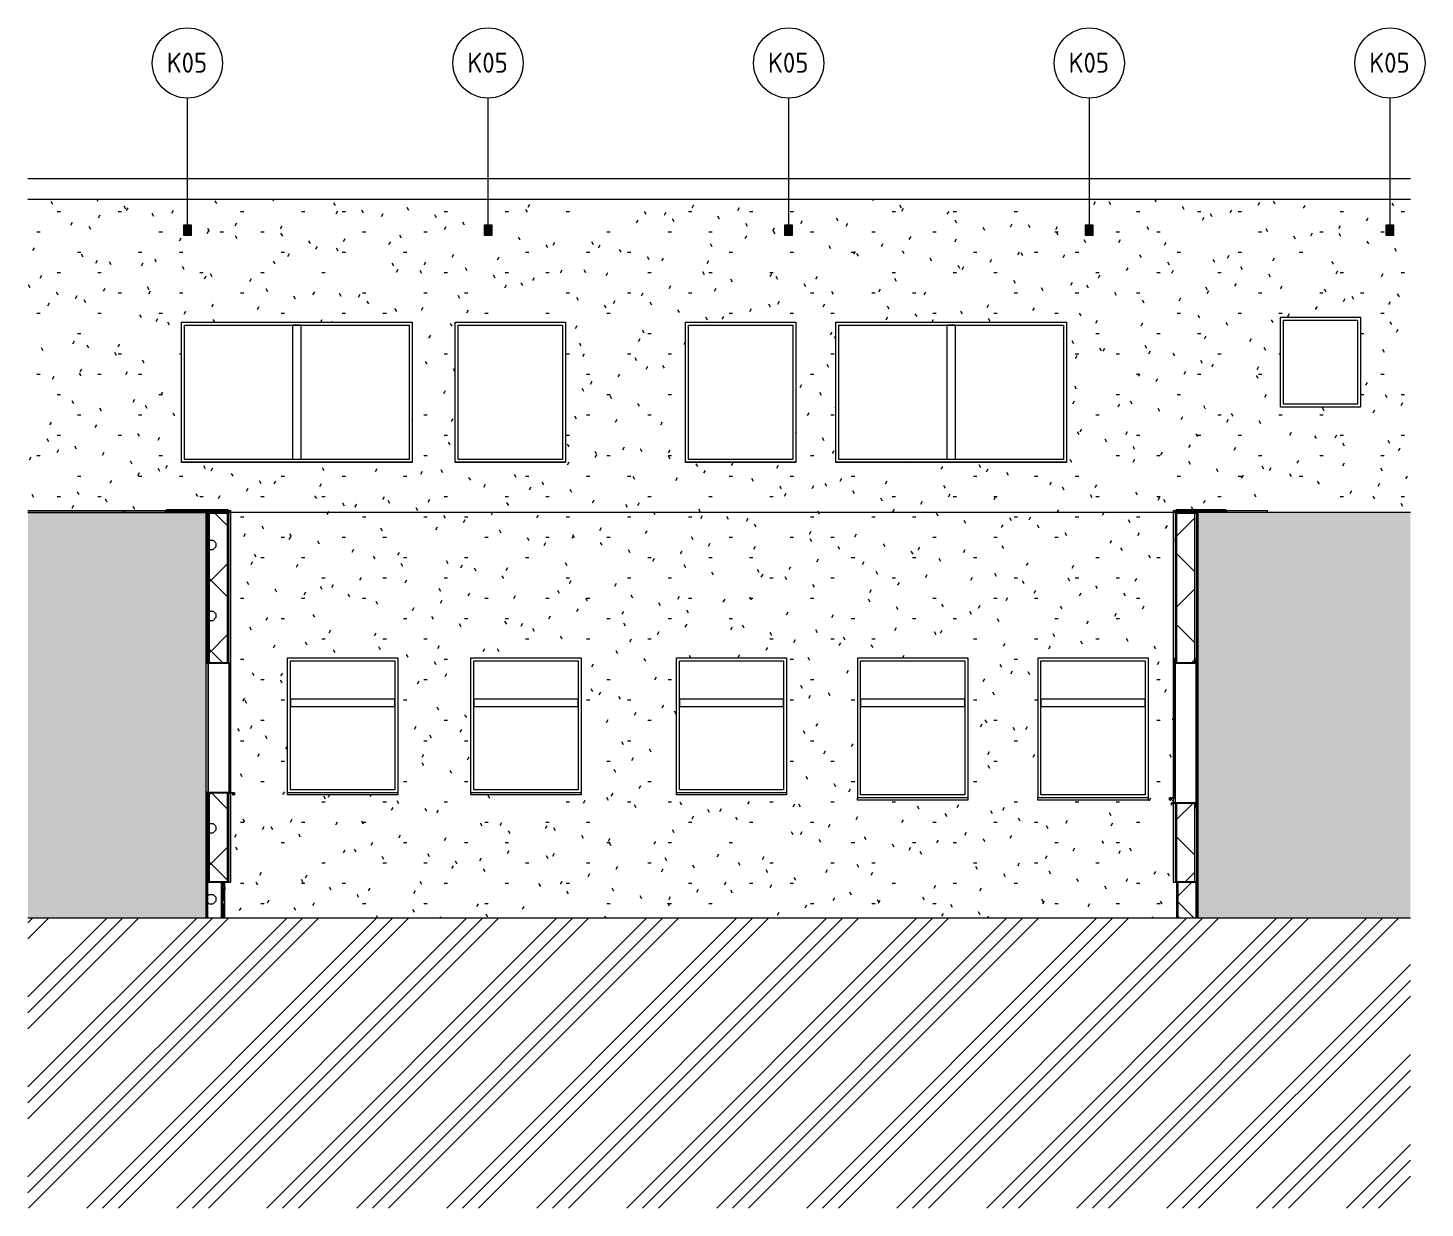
# Model space of a CAD drawing. Header units: millimetres. Extents: x -19993 to 479964, y -45352 to 20466.
# Drawn here: x 57343 to 71285, y -2023 to 9756 of the extents above; entities that cross this region are included whole.
import ezdxf

# ---------------------------------------------------------------- set-up
doc = ezdxf.new("R2010")
doc.units = ezdxf.units.MM
for name, color, linetype, lineweight in [('A-DETL', 90, 'Continuous', 9), ('A-DETL-GENF', 92, 'Continuous', 9), ('A-DETL-THIN', 151, 'Continuous', 9), ('A-GLAZ', 151, 'Continuous', 9), ('A-ROOF', 132, 'Continuous', 9), ('A-ROOF-OTLN', 132, 'Continuous', 9), ('A-ROOF-PATT', 132, 'Continuous', 35), ('A-WALL', 113, 'Continuous', 9), ('A-WALL-PATT', 111, 'Continuous', 25), ('M-EQPM', 50, 'Continuous', 9), ('M-EQPM-IDEN', 50, 'Continuous', 9), ('Q-SPCQ', 91, 'Continuous', 9)]:
    doc.layers.add(name, color=color, linetype=linetype, lineweight=lineweight)
doc.styles.add('ISOCPEUR', font='isocpeur.ttf', dxfattribs={"width": 0.9, "height": 200})
pattern_1 = [(0, (78970.1, 0), (812.8, 203.2), [33.528, -576.072, 33.528, -576.072, -3251.2]), (0, (78970.1, 0), (812.8, 203.2), [-1219.2, 33.528, -1185.672, 33.528, -576.072, -1422.4]), (0, (78970.1, 0), (812.8, 203.2), [-3048, 33.528, -372.872, 33.528, -982.472]), (120, (79274.9, 101.6), (-582.3764, 602.3054), [33.528, -576.072, 33.528, -3827.272]), (120, (79274.9, 101.6), (-582.3764, 602.3054), [-643.128, -576.072, 33.528, -1185.672, -2032]), (120, (79274.9, 101.6), (-582.3764, 602.3054), [-2438.4, 33.528, -576.072, 33.528, -1388.872]), (120, (79274.9, 101.6), (-582.3764, 602.3054), [-3081.528, -372.872, 33.528, -982.472]), (240, (79376.5, 508), (-230.4236, -805.5054), [33.528, -576.072, 33.528, -576.072, -3251.2]), (240, (79376.5, 508), (-230.4236, -805.5054), [-1219.2, 33.528, -1185.672, 33.528, -576.072, -1422.4]), (240, (79376.5, 508), (-230.4236, -805.5054), [-3048, 33.528, -372.872, 33.528, -982.472])]
pattern_2 = [(45, (78970.1, 0), (0, 707.105), []), (315, (78970.1, 0), (707.105, 0), []), (270, (79277.47, 19.13), (353.543, -353.543), [38.278, -668.833]), (270, (79369.85, 19.13), (353.543, -353.543), [38.278, -668.833]), (0, (79303.25, 46.2), (353.543, 353.543), [38.278, -668.833]), (0, (79303.25, -46.2), (353.543, 353.543), [38.278, -668.833]), (45, (79277.47, 19.13), (0, 707.105), [38.278, -461.721]), (45, (79342.8, -46.2), (0, 707.105), [38.278, -461.721]), (315, (79342.8, 46.2), (707.105, 0), [38.278, -461.721]), (315, (79277.47, -19.13), (707.105, 0), [38.278, -461.721])]
pattern_3 = [(45, (79005.46, -35.36), (0, 707.105), []), (45, (79288.3, -318.2), (0, 707.105), []), (315, (79005.46, 35.36), (707.105, 0), []), (315, (79288.3, 318.2), (707.105, 0), []), (270, (79277.47, 19.13), (353.543, -353.543), [38.278, -668.833]), (270, (79369.85, 19.13), (353.543, -353.543), [38.278, -668.833]), (0, (79303.25, 46.2), (353.543, 353.543), [38.278, -668.833]), (0, (79303.25, -46.2), (353.543, 353.543), [38.278, -668.833]), (45, (79277.47, 19.13), (0, 707.105), [38.278, -461.721]), (45, (79342.8, -46.2), (0, 707.105), [38.278, -461.721]), (315, (79342.8, 46.2), (707.105, 0), [38.278, -461.721]), (315, (79277.47, -19.13), (707.105, 0), [38.278, -461.721])]

# ---------------------------------------------------------------- blocks, each defined once
blk = doc.blocks.new('parapet_ext - parapet_ext-1802110-VB4-J-Nový')
at = {"layer": 'Q-SPCQ'}
for p, q in [((-78584, 2050), (-78584, 2072)), ((-78581, 2072), (-78584, 2072)), ((-78581, 2050), (-78584, 2050)), ((-78577, 2072), (-78581, 2072)), ((-78581, 2072), (-78581, 2050)), ((-78581, 2050), (-78579, 2050)), ((-78579, 2070), (-78577, 2070)), ((-78579, 2050), (-78579, 2070))]:
    blk.add_line(p, q, dxfattribs=at)
blk = doc.blocks.new('parapet_ext - parapet_ext-V7-VB4-J-Nový')
at = {"layer": 'Q-SPCQ'}
for p, q in [((-78590, 2050), (-78590, 2072)), ((-78587, 2072), (-78590, 2072)), ((-78587, 2050), (-78590, 2050)), ((-78584, 2072), (-78587, 2072)), ((-78587, 2072), (-78587, 2050)), ((-78587, 2050), (-78585, 2050)), ((-78585, 2070), (-78584, 2070)), ((-78585, 2050), (-78585, 2070))]:
    blk.add_line(p, q, dxfattribs=at)
blk = doc.blocks.new('parapet_ext - parapet_ext-V8-VB4-J-Nový')
at = {"layer": 'Q-SPCQ'}
for p, q in [((-78577, 2050), (-78577, 2072)), ((-78574, 2072), (-78577, 2072)), ((-78574, 2050), (-78577, 2050)), ((-78532, 2072), (-78574, 2072)), ((-78574, 2072), (-78574, 2050)), ((-78574, 2050), (-78572, 2050)), ((-78572, 2070), (-78532, 2070)), ((-78572, 2050), (-78572, 2070))]:
    blk.add_line(p, q, dxfattribs=at)
blk = doc.blocks.new('OKNO_1k_nadsvetlik - OKNO_1k_nadsvetlik_1000 x 1500-1969491-VB4-J-Nový')
at = {"layer": 'A-GLAZ'}
h = blk.add_hatch(dxfattribs=at)
h.set_pattern_fill('FP_31', color=256, style=0, pattern_type=2)
h.set_pattern_definition([(0, (-68354.05, 0), (150, 86.6), [100, -200]), (60, (-68254.05, 0), (0.0022, 173.2038), [100, -200]), (300, (-68254.05, 0), (149.9978, -86.6038), [100, -200])])
h.paths.add_polyline_path([(-78321, 1970), (-78308, 1970), (-78308, 2020), (-78321, 2020), (-78321, 2016)])
h.paths.add_polyline_path([(-78321, 3420), (-78308, 3420), (-78308, 3470), (-78321, 3470)])
blk.add_line((-78322, 2022), (-78322, 3420), dxfattribs=at)
at = {"layer": 'A-GLAZ', "lineweight": 25}
for p, q in [((-78321, 3470), (-78321, 3420)), ((-78321, 3420), (-78308, 3420)), ((-78308, 3470), (-78320, 3470)), ((-78308, 2020), (-78321, 2020)), ((-78321, 2020), (-78321, 1970)), ((-78320, 1970), (-78308, 1970))]:
    blk.add_line(p, q, dxfattribs=at)
blk = doc.blocks.new('parapet_ext - parapet_ext-V9-VB4-J-Nový')
at = {"layer": 'Q-SPCQ'}
for p, q in [((-78571, 2000), (-78571, 2022)), ((-78570, 2022), (-78571, 2022)), ((-78570, 2000), (-78571, 2000)), ((-78308, 2022), (-78570, 2022)), ((-78570, 2022), (-78570, 2000)), ((-78570, 2000), (-78568, 2000)), ((-78568, 2000), (-78568, 2020)), ((-78568, 2020), (-78308, 2020))]:
    blk.add_line(p, q, dxfattribs=at)
blk = doc.blocks.new('DPS_vetrání_nová - Typ 1-1348275-VB4-J-Nový')
at = {"layer": 'M-EQPM', "color": 11}
for p, q in [((-88430, 7786), (-88430, 7686)), ((-88350, 7786), (-88430, 7786)), ((-88430, 7686), (-88350, 7686)), ((-88425, 7691), (-88425, 7781)), ((-88425, 7781), (-88355, 7781)), ((-88425, 7776), (-88355, 7776)), ((-88425, 7767), (-88355, 7767)), ((-88425, 7758), (-88355, 7758)), ((-88425, 7749), (-88355, 7749)), ((-88425, 7740), (-88355, 7740)), ((-88425, 7732), (-88355, 7732)), ((-88425, 7723), (-88355, 7723)), ((-88425, 7714), (-88355, 7714)), ((-88425, 7705), (-88355, 7705)), ((-88425, 7696), (-88355, 7696)), ((-88355, 7691), (-88425, 7691)), ((-88355, 7781), (-88355, 7691)), ((-88350, 7686), (-88350, 7786))]:
    blk.add_line(p, q, dxfattribs=at)
blk = doc.blocks.new('OKNO_1k_nadsvetlik - OKNO_1k_nadsvetlik_1200 x 1450-1969503-VB4-J-Nový')
at = {"layer": 'A-GLAZ'}
for p, q in [((-87360, 2150), (-87360, 3440)), ((-87360, 3440), (-86320, 3440)), ((-86320, 3440), (-86320, 2150)), ((-87360, 3060), (-86320, 3060)), ((-87360, 3060), (-87360, 2980)), ((-86320, 2980), (-87360, 2980)), ((-86320, 2980), (-86320, 3060)), ((-86320, 2150), (-87360, 2150))]:
    blk.add_line(p, q, dxfattribs=at)
blk = doc.blocks.new('parapet_ext - parapet_ext-1802071-VB4-J-Nový')
at = {"layer": 'Q-SPCQ'}
for p, q in [((-87390, 2100), (-87390, 2122)), ((-86290, 2122), (-87390, 2122)), ((-86290, 2100), (-87390, 2100)), ((-86290, 2122), (-86290, 2100))]:
    blk.add_line(p, q, dxfattribs=at)
blk = doc.blocks.new('OKNO_1k_nadsvetlik - OKNO_1k_nadsvetlik_1200 x 1500-1969485-VB4-J-Nový')
at = {"layer": 'A-GLAZ'}
for p, q in [((-81672, 2100), (-81672, 3440)), ((-81672, 3440), (-80632, 3440)), ((-80632, 3440), (-80632, 2100)), ((-81672, 3060), (-80632, 3060)), ((-81672, 3060), (-81672, 2980)), ((-80632, 2980), (-81672, 2980)), ((-80632, 2980), (-80632, 3060)), ((-80632, 2100), (-81672, 2100))]:
    blk.add_line(p, q, dxfattribs=at)
blk = doc.blocks.new('OKNO_1k - OKNO_1k_1200x1500-2034293-VB4-J-Nový')
at = {"layer": 'A-GLAZ'}
for p, q in [((-83388, 5450), (-83388, 6790)), ((-83388, 6790), (-82348, 6790)), ((-82348, 6790), (-82348, 5450)), ((-82348, 5450), (-83388, 5450))]:
    blk.add_line(p, q, dxfattribs=at)
blk = doc.blocks.new('parapet_ext - parapet_ext-V10-VB4-J-Nový')
at = {"layer": 'Q-SPCQ'}
blk.add_line((-82318, 5422), (-83418, 5422), dxfattribs=at)
blk = doc.blocks.new('OKNO_2k_ - OKNO_2k_2400 x 1500-1963719-VB4-J-Nový')
at = {"layer": 'A-GLAZ'}
for p, q in [((-88418, 5450), (-88418, 6790)), ((-88418, 6790), (-86178, 6790)), ((-87338, 5450), (-87338, 6790)), ((-87258, 6790), (-87338, 6790)), ((-87258, 6790), (-87258, 5450)), ((-86178, 6790), (-86178, 5450)), ((-86178, 5450), (-88418, 5450)), ((-87258, 5450), (-87338, 5450))]:
    blk.add_line(p, q, dxfattribs=at)
blk = doc.blocks.new('parapet_ext - parapet_ext-1801991-VB4-J-Nový')
at = {"layer": 'Q-SPCQ'}
blk.add_line((-86148, 5422), (-88448, 5422), dxfattribs=at)
blk = doc.blocks.new('OKNO_1k - OKNO_1k_900x1000-2034294-VB4-J-Nový')
at = {"layer": 'A-GLAZ'}
for p, q in [((-77453, 6000), (-77453, 6840)), ((-77453, 6840), (-76713, 6840)), ((-76713, 6840), (-76713, 6000)), ((-76713, 6000), (-77453, 6000))]:
    blk.add_line(p, q, dxfattribs=at)
blk = doc.blocks.new('parapet_ext - parapet_ext-1802001-VB4-J-Nový')
at = {"layer": 'Q-SPCQ'}
blk.add_line((-76683, 5972), (-77483, 5972), dxfattribs=at)
blk = doc.blocks.new('parapet_ext - parapet_ext-1802098-VB4-J-Nový')
at = {"layer": 'Q-SPCQ'}
for p, q in [((-87924, 2122), (-87927, 2122)), ((-87926, 2120), (-87926, 2100)), ((-87926, 2100), (-87924, 2100)), ((-87924, 2100), (-87924, 2122)), ((-87919, 2122), (-87924, 2122)), ((-87919, 2100), (-87924, 2100)), ((-87919, 2122), (-87919, 2100))]:
    blk.add_line(p, q, dxfattribs=at)
blk = doc.blocks.new('parapet_ext - parapet_ext-V11-VB4-J-Nový')
at = {"layer": 'Q-SPCQ'}
for p, q in [((-87932, 2122), (-87935, 2122)), ((-87934, 2120), (-87934, 2100)), ((-87934, 2100), (-87932, 2100)), ((-87932, 2100), (-87932, 2122)), ((-87927, 2122), (-87932, 2122)), ((-87927, 2100), (-87932, 2100)), ((-87927, 2122), (-87927, 2100))]:
    blk.add_line(p, q, dxfattribs=at)
blk = doc.blocks.new('OKNO_2k_ - OKNO_2k_2000x1400-1963760-VB4-J-Nový')
at = {"layer": 'A-GLAZ', "lineweight": 25}
for p, q in [((-88188, 3470), (-88202, 3470)), ((-88202, 3420), (-88188, 3420)), ((-88187, 3420), (-88187, 3470)), ((-88188, 2120), (-88202, 2120)), ((-88187, 2070), (-88187, 2120)), ((-88202, 2070), (-88188, 2070))]:
    blk.add_line(p, q, dxfattribs=at)
at = {"layer": 'A-GLAZ'}
blk.add_line((-88184, 2122), (-88184, 3420), dxfattribs=at)
blk = doc.blocks.new('parapet_ext - parapet_ext-V12-VB4-J-Nový')
at = {"layer": 'Q-SPCQ'}
for p, q in [((-87938, 2122), (-88202, 2122)), ((-88202, 2120), (-87940, 2120)), ((-87940, 2120), (-87940, 2100)), ((-87940, 2100), (-87938, 2100)), ((-87938, 2100), (-87938, 2122)), ((-87935, 2122), (-87938, 2122)), ((-87935, 2100), (-87938, 2100)), ((-87935, 2122), (-87935, 2100))]:
    blk.add_line(p, q, dxfattribs=at)
blk = doc.blocks.new('Popiska mechanické zařízení - Popiska okna_Bublina-1428144-VB4-J-Nový')
at = {"layer": 'M-EQPM-IDEN'}
blk.add_circle((-88390, 9406), 350, dxfattribs=at)

msp = doc.modelspace()

# ---------------------------------------------------------------- hatches: boundary and pattern name
at = {"layer": 'A-DETL-GENF'}
for points in [[(58205, 870), (59123, 870), (59123, 4920), (57343, 4920), (57343, 870)], [(69016, 870), (71138, 870), (71138, 4920), (69016, 4920), (69016, 1414)]]:
    msp.add_hatch(color=9, dxfattribs=at).paths.add_polyline_path(points)
h = msp.add_hatch(dxfattribs=at)
h.set_pattern_fill('FP_40', style=0, pattern_type=2)
h.set_pattern_definition([(45, (78970.1, 0), (-449.013, 449.013), []), (45, (79128.86, 0), (0, 898.026), []), (45, (78811.36, 0), (0, 898.026), [])])
h.paths.add_polyline_path([(57343, -2023), (71138, -2023), (71138, 870), (57343, 870), (57343, 727)])
at = {"layer": 'A-ROOF-PATT', "lineweight": 9}
h = msp.add_hatch(dxfattribs=at)
h.set_pattern_fill('FP_38', color=11, style=0, pattern_type=2)
h.set_pattern_definition([(270, (54724.3, 4940), (1270, 8e-14), []), (270, (54734.5, 4940), (1270, 8e-14), []), (270, (54744.7, 4940), (1270, 8e-14), []), (270, (54754.8, 4940), (1270, 8e-14), []), (270, (54765, 4940), (1270, 8e-14), []), (270, (54775.1, 4940), (1270, 8e-14), []), (270, (54785.3, 4940), (1270, 8e-14), []), (270, (54795.5, 4940), (1270, 8e-14), []), (270, (54805.6, 4940), (1270, 8e-14), []), (270, (54815.8, 4940), (1270, 8e-14), []), (270, (54826, 4940), (1270, 8e-14), []), (270, (54836.1, 4940), (1270, 8e-14), []), (270, (54846.3, 4940), (1270, 8e-14), []), (270, (54856.4, 4940), (1270, 8e-14), []), (270, (54866.6, 4940), (1270, 8e-14), []), (270, (54876.7, 4940), (1270, 8e-14), []), (270, (54886.9, 4940), (1270, 8e-14), []), (270, (54897.1, 4940), (1270, 8e-14), []), (270, (54907.2, 4940), (1270, 8e-14), []), (270, (54917.4, 4940), (1270, 8e-14), []), (270, (54927.5, 4940), (1270, 8e-14), []), (270, (54937.7, 4940), (1270, 8e-14), []), (270, (54947.9, 4940), (1270, 8e-14), []), (270, (54958, 4940), (1270, 8e-14), []), (270, (54968.2, 4940), (1270, 8e-14), []), (270, (54978.3, 4940), (1270, 8e-14), []), (270, (54988.5, 4940), (1270, 8e-14), []), (270, (54998.7, 4940), (1270, 8e-14), []), (270, (55008.8, 4940), (1270, 8e-14), []), (270, (55019, 4940), (1270, 8e-14), []), (270, (55359.3, 4940), (1270, 8e-14), []), (270, (55369.5, 4940), (1270, 8e-14), []), (270, (55379.7, 4940), (1270, 8e-14), []), (270, (55389.8, 4940), (1270, 8e-14), []), (270, (55400, 4940), (1270, 8e-14), []), (270, (55410.1, 4940), (1270, 8e-14), []), (270, (55420.3, 4940), (1270, 8e-14), []), (270, (55430.5, 4940), (1270, 8e-14), []), (270, (55440.6, 4940), (1270, 8e-14), []), (270, (55450.8, 4940), (1270, 8e-14), []), (270, (55461, 4940), (1270, 8e-14), []), (270, (55471.1, 4940), (1270, 8e-14), []), (270, (55481.3, 4940), (1270, 8e-14), []), (270, (55491.4, 4940), (1270, 8e-14), []), (270, (55501.6, 4940), (1270, 8e-14), []), (270, (55511.7, 4940), (1270, 8e-14), []), (270, (55521.9, 4940), (1270, 8e-14), []), (270, (55532.1, 4940), (1270, 8e-14), []), (270, (55542.2, 4940), (1270, 8e-14), []), (270, (55552.4, 4940), (1270, 8e-14), []), (270, (55562.5, 4940), (1270, 8e-14), []), (270, (55572.7, 4940), (1270, 8e-14), []), (270, (55582.9, 4940), (1270, 8e-14), []), (270, (55593, 4940), (1270, 8e-14), []), (270, (55603.2, 4940), (1270, 8e-14), []), (270, (55613.3, 4940), (1270, 8e-14), []), (270, (55623.5, 4940), (1270, 8e-14), []), (270, (55633.7, 4940), (1270, 8e-14), []), (270, (55643.8, 4940), (1270, 8e-14), []), (270, (55654, 4940), (1270, 8e-14), [])])
h.paths.add_polyline_path([(59123, 4920), (59344, 4920), (59344, 4940), (58721, 4940), (58721, 4920), (59067, 4920)])
h = msp.add_hatch(dxfattribs=at)
h.set_pattern_fill('FP_32', color=11, style=0, pattern_type=2)
h.set_pattern_definition([(270, (71517.9, 4940), (1270, 8e-14), []), (270, (71528, 4940), (1270, 8e-14), []), (270, (71538.2, 4940), (1270, 8e-14), []), (270, (71548.4, 4940), (1270, 8e-14), []), (270, (71558.5, 4940), (1270, 8e-14), []), (270, (71568.7, 4940), (1270, 8e-14), []), (270, (71578.8, 4940), (1270, 8e-14), []), (270, (71589, 4940), (1270, 8e-14), []), (270, (71599.2, 4940), (1270, 8e-14), []), (270, (71609.3, 4940), (1270, 8e-14), []), (270, (71619.5, 4940), (1270, 8e-14), []), (270, (71629.6, 4940), (1270, 8e-14), []), (270, (71639.8, 4940), (1270, 8e-14), []), (270, (71650, 4940), (1270, 8e-14), []), (270, (71660.1, 4940), (1270, 8e-14), []), (270, (71670.3, 4940), (1270, 8e-14), []), (270, (71680.4, 4940), (1270, 8e-14), []), (270, (71690.6, 4940), (1270, 8e-14), []), (270, (71700.8, 4940), (1270, 8e-14), []), (270, (71710.9, 4940), (1270, 8e-14), []), (270, (71721.1, 4940), (1270, 8e-14), []), (270, (71731.2, 4940), (1270, 8e-14), []), (270, (71741.4, 4940), (1270, 8e-14), []), (270, (71751.6, 4940), (1270, 8e-14), []), (270, (71761.7, 4940), (1270, 8e-14), []), (270, (71771.9, 4940), (1270, 8e-14), []), (270, (71782, 4940), (1270, 8e-14), []), (270, (71792.2, 4940), (1270, 8e-14), []), (270, (71802.4, 4940), (1270, 8e-14), []), (270, (71812.5, 4940), (1270, 8e-14), []), (270, (72152.9, 4940), (1270, 8e-14), []), (270, (72163, 4940), (1270, 8e-14), []), (270, (72173.2, 4940), (1270, 8e-14), []), (270, (72183.4, 4940), (1270, 8e-14), []), (270, (72193.5, 4940), (1270, 8e-14), []), (270, (72203.7, 4940), (1270, 8e-14), []), (270, (72213.8, 4940), (1270, 8e-14), []), (270, (72224, 4940), (1270, 8e-14), []), (270, (72234.2, 4940), (1270, 8e-14), []), (270, (72244.3, 4940), (1270, 8e-14), []), (270, (72254.5, 4940), (1270, 8e-14), []), (270, (72264.6, 4940), (1270, 8e-14), []), (270, (72274.8, 4940), (1270, 8e-14), []), (270, (72285, 4940), (1270, 8e-14), []), (270, (72295.1, 4940), (1270, 8e-14), []), (270, (72305.3, 4940), (1270, 8e-14), []), (270, (72315.4, 4940), (1270, 8e-14), []), (270, (72325.6, 4940), (1270, 8e-14), []), (270, (72335.8, 4940), (1270, 8e-14), []), (270, (72345.9, 4940), (1270, 8e-14), []), (270, (72356.1, 4940), (1270, 8e-14), []), (270, (72366.2, 4940), (1270, 8e-14), []), (270, (72376.4, 4940), (1270, 8e-14), []), (270, (72386.6, 4940), (1270, 8e-14), []), (270, (72396.7, 4940), (1270, 8e-14), []), (270, (72406.9, 4940), (1270, 8e-14), []), (270, (72417, 4940), (1270, 8e-14), []), (270, (72427.2, 4940), (1270, 8e-14), []), (270, (72437.4, 4940), (1270, 8e-14), []), (270, (72447.5, 4940), (1270, 8e-14), [])])
h.paths.add_polyline_path([(69198, 4920), (69299, 4920), (69299, 4940), (68796, 4940), (68796, 4920), (69016, 4920)])
at = {"layer": 'A-WALL-PATT', "lineweight": 9}
h = msp.add_hatch(dxfattribs=at)
h.set_pattern_fill('FP_33', color=11, style=0, pattern_type=2)
h.set_pattern_definition(pattern_1)
h.paths.add_polyline_path([(67690, 4920), (68770, 4920), (68770, 4940), (69090, 4940), (69090, 8046), (57343, 8046), (57343, 4940), (59366, 4940), (59366, 4920), (65965, 4920)])
h.paths.add_polyline_path([(65406, 5420), (65406, 6820), (67706, 6820), (67706, 5420), (65965, 5420)])
h.paths.add_polyline_path([(61606, 5420), (61606, 6820), (62706, 6820), (62706, 5420), (62516, 5420)])
h.paths.add_polyline_path([(64241, 5420), (63906, 5420), (63906, 6820), (65006, 6820), (65006, 5420)])
h.paths.add_polyline_path([(59499, 5420), (58876, 5420), (58876, 6820), (61176, 6820), (61176, 5420), (59930, 5420)])
h.paths.add_polyline_path([(67937, 7686), (67895, 7686), (67895, 7786), (67975, 7786), (67975, 7686), (67943, 7686)])
h.paths.add_polyline_path([(58924, 7686), (58895, 7686), (58895, 7786), (58975, 7786), (58975, 7686), (58933, 7686)])
h.paths.add_polyline_path([(61895, 7686), (61895, 7786), (61975, 7786), (61975, 7686), (61902, 7686)])
h.paths.add_polyline_path([(64941, 7686), (64895, 7686), (64895, 7786), (64975, 7786), (64975, 7686), (64946, 7686)])
h = msp.add_hatch(dxfattribs=at)
h.set_pattern_fill('FP_33', color=11, style=0, pattern_type=2)
h.set_pattern_definition(pattern_1)
h.paths.add_polyline_path([(69713, 4920), (71138, 4920), (71138, 8046), (69090, 8046), (69090, 4940), (69713, 4940)])
h.paths.add_polyline_path([(69841, 5970), (69841, 6870), (70641, 6870), (70641, 5970)])
h.paths.add_polyline_path([(70934, 7686), (70895, 7686), (70895, 7786), (70975, 7786), (70975, 7686), (70935, 7686)])
at = {"layer": 'A-WALL-PATT'}
h = msp.add_hatch(color=11, dxfattribs=at)
h.paths.add_polyline_path([(59156, 1230), (59156, 2120), (59136, 2120), (59136, 1230)])
h.paths.add_polyline_path([(59156, 3420), (59156, 4920), (59136, 4920), (59136, 3420)])
at = {"layer": 'A-WALL-PATT', "lineweight": 9}
h = msp.add_hatch(dxfattribs=at)
h.set_pattern_fill('FP_34', color=11, style=0, pattern_type=2)
h.set_pattern_definition(pattern_2)
h.paths.add_polyline_path([(59156, 1230), (59336, 1230), (59336, 2120), (59156, 2120), (59156, 1414)])
h.paths.add_polyline_path([(59175, 3420), (59336, 3420), (59336, 4920), (59156, 4920), (59156, 3420)])
h = msp.add_hatch(dxfattribs=at)
h.set_pattern_fill('FP_33', color=11, style=0, pattern_type=2)
h.set_pattern_definition(pattern_1)
h.paths.add_polyline_path([(59308, 870), (68806, 870), (68806, 1230), (68770, 1230), (68770, 2020), (68756, 2020), (68756, 2000), (68753, 2000), (68754, 2022), (68770, 2022), (68770, 2070), (68752, 2070), (68752, 2050), (68747, 2050), (68747, 2070), (68745, 2070), (68745, 2050), (68741, 2050), (68741, 2070), (68739, 2070), (68739, 2050), (68734, 2050), (68734, 2072), (68770, 2072), (68770, 4920), (59366, 4920), (59366, 2122), (59405, 2122), (59405, 2100), (59398, 2100), (59398, 2100), (59390, 2100), (59390, 2100), (59384, 2100), (59384, 2120), (59366, 2120), (59366, 1230), (59308, 1230), (59308, 872)])
h.paths.add_polyline_path([(67445, 2050), (67423, 2050), (67423, 3470), (68523, 3470), (68523, 2050), (67690, 2050)])
h.paths.add_polyline_path([(65623, 2050), (65623, 3470), (66723, 3470), (66723, 2050), (65674, 2050)])
h.paths.add_polyline_path([(62864, 2100), (61764, 2100), (61764, 3470), (62864, 3470), (62864, 2102)])
h.paths.add_polyline_path([(64241, 2100), (63814, 2100), (63814, 3470), (64914, 3470), (64914, 2100)])
h.paths.add_polyline_path([(61034, 2100), (59934, 2100), (59934, 3470), (61034, 3470), (61034, 2102)])
h = msp.add_hatch(dxfattribs=at)
h.set_pattern_fill('FP_37', color=11, style=0, pattern_type=2)
h.set_pattern_definition([(0, (59344.37, 0), (2.158, 203.2), [0.08903, -1.53, 0.08903, -1.53, -8.633]), (0, (59344.37, 0), (2.158, 203.2), [-3.237, 0.08903, -3.148, 0.08903, -1.53, -3.777]), (0, (59344.37, 0), (2.158, 203.2), [-8.093, 0.08903, -0.99007, 0.08903, -2.609]), (90.088, (59345.17505, 101.6), (-1.548096044, 602.3053327), [29.036, -498.894, -3343.555]), (90.088, (59345.17505, 101.6), (-1.548096044, 602.3053327), [-527.93, 29.036, -498.894, -2815.625]), (90.088, (59345.17505, 101.6), (-1.548096044, 602.3053327), [-1055.859, 29.036, -1026.823, -1759.766]), (90.088, (59345.17505, 101.6), (-1.548096044, 602.3053327), [-2111.719, 29.036, -498.894, -1231.836]), (90.088, (59345.17505, 101.6), (-1.548096044, 602.3053327), [-2639.649, 29.036, -322.917, -879.883]), (90.088, (59345.17505, 101.6), (-1.548096044, 602.3053327), [-2991.602, 29.036, -850.847]), (269.912, (59345.44405, 508), (-0.614147115, -805.50500681), [29.036, -498.894, -3343.555]), (269.912, (59345.44405, 508), (-0.614147115, -805.50500681), [-527.93, 29.036, -498.894, -2815.625]), (269.912, (59345.44405, 508), (-0.614147115, -805.50500681), [-1055.859, 29.036, -1026.823, -1759.766]), (269.912, (59345.44405, 508), (-0.614147115, -805.50500681), [-2111.719, 29.036, -498.894, -1231.836]), (269.912, (59345.44405, 508), (-0.614147115, -805.50500681), [-2639.649, 29.036, -322.917, -879.883]), (269.912, (59345.44405, 508), (-0.614147115, -805.50500681), [-2991.602, 29.036, -850.847])])
h.paths.add_polyline_path([(59366, 1230), (59365, 2120), (59344, 2120), (59344, 1230)])
h.paths.add_polyline_path([(59350, 2122), (59350, 2122), (59350, 3420), (59356, 3420), (59356, 2122), (59358, 2122), (59358, 3420), (59363, 3420), (59363, 2122), (59366, 2122), (59366, 4920), (59344, 4920), (59344, 3420), (59348, 3420), (59348, 2122)])
h = msp.add_hatch(dxfattribs=at)
h.set_pattern_fill('FP_35', color=11, style=0, pattern_type=2)
h.set_pattern_definition([(0, (68796.14, 0), (2.585, 203.2), [0.10664, -1.832, 0.10664, -1.832, -10.341]), (0, (68796.14, 0), (2.585, 203.2), [-3.878, 0.10664, -3.771, 0.10664, -1.832, -4.524]), (0, (68796.14, 0), (2.585, 203.2), [-9.695, 0.10664, -1.186, 0.10664, -3.125]), (90.105, (68797.11405, 101.6), (-1.85008519, 602.30562094), [29.036, -498.894, -3343.557]), (90.105, (68797.11405, 101.6), (-1.85008519, 602.30562094), [-527.93, 29.036, -498.894, -2815.627]), (90.105, (68797.11405, 101.6), (-1.85008519, 602.30562094), [-1055.86, 29.036, -1026.824, -1759.767]), (90.105, (68797.11405, 101.6), (-1.85008519, 602.30562094), [-2111.72, 29.036, -498.894, -1231.837]), (90.105, (68797.11405, 101.6), (-1.85008519, 602.30562094), [-2639.65, 29.036, -322.917, -879.883]), (90.105, (68797.11405, 101.6), (-1.85008519, 602.30562094), [-2991.603, 29.036, -850.847]), (269.895, (68797.43705, 508), (-0.72986544, -805.50501506), [29.036, -498.894, -3343.557]), (269.895, (68797.43705, 508), (-0.72986544, -805.50501506), [-527.93, 29.036, -498.894, -2815.627]), (269.895, (68797.43705, 508), (-0.72986544, -805.50501506), [-1055.86, 29.036, -1026.824, -1759.767]), (269.895, (68797.43705, 508), (-0.72986544, -805.50501506), [-2111.72, 29.036, -498.894, -1231.837]), (269.895, (68797.43705, 508), (-0.72986544, -805.50501506), [-2639.65, 29.036, -322.917, -879.883]), (269.895, (68797.43705, 508), (-0.72986544, -805.50501506), [-2991.603, 29.036, -850.847])])
h.paths.add_polyline_path([(68770, 1230), (68796, 1230), (68795, 2020), (68770, 2020), (68770, 1414)])
h.paths.add_polyline_path([(68782, 2022), (68795, 2022), (68796, 4920), (68770, 4920), (68770, 2072), (68776, 2072), (68776, 3470), (68779, 3470), (68779, 2072), (68783, 2072), (68783, 3470), (68785, 3470), (68785, 2072), (68789, 2072), (68789, 3470), (68792, 3470), (68792, 2070), (68770, 2070), (68770, 2022), (68779, 2022)])
h.paths.add_polyline_path([(68795, 4624), (68795, 4665), (68795, 4625)])
h = msp.add_hatch(dxfattribs=at)
h.set_pattern_fill('FP_34', color=11, style=0, pattern_type=2)
h.set_pattern_definition(pattern_2)
h.paths.add_polyline_path([(68983, 1230), (68984, 1230), (68983, 2020), (68804, 2020), (68804, 1230)])
h.paths.add_polyline_path([(68983, 3420), (68984, 3420), (68983, 4920), (68804, 4920), (68804, 3420)])
at = {"layer": 'A-WALL-PATT'}
h = msp.add_hatch(color=11, dxfattribs=at)
h.paths.add_polyline_path([(69004, 1230), (69004, 2020), (68984, 2020), (68984, 1230)])
h.paths.add_polyline_path([(69004, 3420), (69004, 4920), (68984, 4920), (68984, 3420)])
at = {"layer": 'A-WALL-PATT', "lineweight": 9}
h = msp.add_hatch(dxfattribs=at)
h.set_pattern_fill('FP_30', color=256, angle=-45, style=0, pattern_type=2)
h.set_pattern_definition([(45, (78970.1, 5e-10), (-359.21, 359.21), []), (45, (79113.8, 5e-10), (-359.21, 359.21), []), (45, (79401.16, 5e-10), (-215.526, 502.894), [203.2, -101.6, 3.353, -98.247])])
h.paths.add_polyline_path([(69004, 870), (69016, 870), (69016, 1970), (69004, 1970), (69004, 1230)])
h.paths.add_polyline_path([(69016, 3470), (69016, 4920), (69004, 4920), (69004, 3470)])
h = msp.add_hatch(dxfattribs=at)
h.set_pattern_fill('FP_30', color=256, angle=-45, style=0, pattern_type=2)
h.set_pattern_definition([(45, (78970.1, 4e-10), (-359.21, 359.21), []), (45, (79113.8, 4e-10), (-359.21, 359.21), []), (45, (79401.16, 4e-10), (-215.526, 502.894), [203.2, -101.6, 3.353, -98.247])])
h.paths.add_polyline_path([(59136, 870), (59136, 2120), (59123, 2120), (59123, 870), (59125, 870)])
h.paths.add_polyline_path([(59136, 3420), (59136, 4870), (59123, 4870), (59123, 3420)])
h = msp.add_hatch(dxfattribs=at)
h.set_pattern_fill('FP_36', color=11, style=0, pattern_type=2)
h.set_pattern_definition(pattern_3)
h.paths.add_polyline_path([(59276, 870), (59276, 1230), (59123, 1230), (59123, 870)])
h = msp.add_hatch(dxfattribs=at)
h.set_pattern_fill('FP_39', color=11, style=0, pattern_type=2)
h.set_pattern_definition([(0, (59286.37, 0), (2.158, 203.2), [0.089, -1.53, 0.089, -1.53, -8.633]), (0, (59286.37, 0), (2.158, 203.2), [-3.237, 0.089, -3.148, 0.089, -1.53, -3.777]), (0, (59286.37, 0), (2.158, 203.2), [-8.093, 0.089, -0.9901, 0.089, -2.609]), (90.088, (59287.17505, 101.6), (-1.54809604, 602.3053327), [29.036, -498.894, -3343.555]), (90.088, (59287.17505, 101.6), (-1.54809604, 602.3053327), [-527.93, 29.036, -498.894, -2815.625]), (90.088, (59287.17505, 101.6), (-1.54809604, 602.3053327), [-1055.859, 29.036, -1026.823, -1759.766]), (90.088, (59287.17505, 101.6), (-1.54809604, 602.3053327), [-2111.719, 29.036, -498.894, -1231.836]), (90.088, (59287.17505, 101.6), (-1.54809604, 602.3053327), [-2639.649, 29.036, -322.917, -879.883]), (90.088, (59287.17505, 101.6), (-1.54809604, 602.3053327), [-2991.602, 29.036, -850.847]), (269.912, (59287.44505, 508), (-0.6141471, -805.5050068), [29.036, -498.894, -3343.555]), (269.912, (59287.44505, 508), (-0.6141471, -805.5050068), [-527.93, 29.036, -498.894, -2815.625]), (269.912, (59287.44505, 508), (-0.6141471, -805.5050068), [-1055.859, 29.036, -1026.823, -1759.766]), (269.912, (59287.44505, 508), (-0.6141471, -805.5050068), [-2111.719, 29.036, -498.894, -1231.836]), (269.912, (59287.44505, 508), (-0.6141471, -805.5050068), [-2639.649, 29.036, -322.917, -879.883]), (269.912, (59287.44505, 508), (-0.6141471, -805.5050068), [-2991.602, 29.036, -850.847])])
h.paths.add_polyline_path([(59308, 870), (59308, 1230), (59286, 1230), (59286, 870)])
h = msp.add_hatch(dxfattribs=at)
h.set_pattern_fill('FP_36', color=11, style=0, pattern_type=2)
h.set_pattern_definition(pattern_3)
h.paths.add_polyline_path([(68983, 870), (68996, 870), (68996, 1230), (68816, 1230), (68816, 870)])
at = {"layer": 'A-WALL-PATT'}
msp.add_hatch(color=11, dxfattribs=at).paths.add_polyline_path([(69016, 1230), (68996, 1230), (68996, 870), (69016, 870)])

# ---------------------------------------------------------------- linework, layer by layer
at = {"layer": 'A-DETL'}
for p, q in [((57343, 4920), (58873, 4920)), ((58873, 4920), (59123, 4920))]:
    msp.add_line(p, q, dxfattribs=at)
at = {"layer": 'A-DETL-THIN'}
for p, q in [((59123, 4920), (57343, 4920)), ((59123, 870), (59123, 4920)), ((71138, 4920), (69016, 4920)), ((69016, 4920), (69016, 870)), ((71138, 870), (57343, 870))]:
    msp.add_line(p, q, dxfattribs=at)
at = {"layer": 'A-ROOF', "color": 11}
for p, q in [((57343, 4940), (58721, 4940)), ((58294, 4920), (58294, 4940)), ((58314, 4920), (58314, 4940)), ((59344, 4940), (59366, 4940)), ((59366, 4920), (59344, 4920)), ((59366, 4920), (59366, 4940)), ((68770, 4940), (68770, 4920)), ((68770, 4940), (68796, 4940)), ((69299, 4940), (69713, 4940)), ((69713, 4920), (69713, 4940))]:
    msp.add_line(p, q, dxfattribs=at)
at = {"layer": 'A-ROOF', "color": 1, "lineweight": 35}
for p, q in [((59344, 4940), (58721, 4940)), ((58721, 4940), (58721, 4920)), ((59123, 4920), (59344, 4920)), ((59344, 4920), (59344, 4940)), ((69299, 4940), (68796, 4940)), ((68796, 4940), (68796, 4920)), ((68796, 4920), (69016, 4920)), ((69299, 4920), (69299, 4940))]:
    msp.add_line(p, q, dxfattribs=at)
at = {"layer": 'A-ROOF-OTLN', "color": 11}
for p, q in [((71138, 8250), (57343, 8250)), ((57343, 8046), (71138, 8046))]:
    msp.add_line(p, q, dxfattribs=at)
at = {"layer": 'A-WALL', "color": 11}
for p, q in [((69841, 5970), (69841, 6870)), ((69841, 6870), (70641, 6870)), ((70641, 6870), (70641, 5970)), ((58876, 5420), (58876, 6820)), ((58876, 6820), (61176, 6820)), ((61176, 6820), (61176, 5420)), ((61606, 5420), (61606, 6820)), ((61606, 6820), (62706, 6820)), ((62706, 6820), (62706, 5420)), ((63906, 5420), (63906, 6820)), ((63906, 6820), (65006, 6820)), ((65006, 6820), (65006, 5420)), ((65406, 5420), (65406, 6820)), ((65406, 6820), (67706, 6820)), ((67706, 6820), (67706, 5420)), ((70641, 5970), (69841, 5970)), ((61176, 5420), (58876, 5420)), ((62706, 5420), (61606, 5420)), ((65006, 5420), (63906, 5420)), ((67706, 5420), (65406, 5420)), ((68796, 4920), (59366, 4920)), ((59366, 2122), (59366, 4920)), ((68770, 4920), (68770, 2072)), ((59140, 2122), (59140, 3420)), ((59344, 3420), (59348, 3420)), ((59348, 3420), (59348, 2122)), ((59350, 2122), (59350, 3420)), ((59350, 3420), (59356, 3420)), ((59356, 3420), (59356, 2122)), ((59358, 2122), (59358, 3420)), ((59358, 3420), (59363, 3420)), ((59363, 3420), (59363, 2122)), ((59934, 2122), (59934, 3470)), ((59934, 3470), (61034, 3470)), ((61034, 3470), (61034, 2122)), ((61764, 2122), (61764, 3470)), ((61764, 3470), (62864, 3470)), ((62864, 3470), (62864, 2122)), ((63814, 2122), (63814, 3470)), ((63814, 3470), (64914, 3470)), ((64914, 3470), (64914, 2122)), ((65623, 2072), (65623, 3470)), ((65623, 3470), (66723, 3470)), ((66723, 3470), (66723, 2072)), ((67423, 2072), (67423, 3470)), ((67423, 3470), (68523, 3470)), ((68523, 3470), (68523, 2072)), ((68776, 2072), (68776, 3470)), ((68776, 3470), (68779, 3470)), ((68779, 3470), (68779, 2072)), ((68783, 2072), (68783, 3470)), ((68783, 3470), (68785, 3470)), ((68785, 3470), (68785, 2072)), ((68789, 2072), (68789, 3470)), ((68789, 3470), (68792, 3470)), ((68792, 3470), (68792, 2070)), ((68795, 2022), (68795, 3420)), ((68795, 3420), (68796, 3420)), ((69003, 3420), (69003, 2022)), ((59366, 1230), (59366, 2120)), ((68770, 2070), (68770, 2022)), ((68770, 2020), (68770, 1230)), ((59308, 870), (59308, 1230)), ((59344, 1230), (59366, 1230)), ((68770, 1230), (68796, 1230))]:
    msp.add_line(p, q, dxfattribs=at)
at = {"layer": 'A-WALL', "color": 20, "lineweight": 25}
for p, q in [((59136, 4920), (59136, 3420)), ((59344, 3420), (59344, 4920)), ((68796, 4920), (68796, 3420)), ((59136, 3420), (59344, 3420)), ((68796, 3420), (69004, 3420)), ((69004, 3420), (69004, 3470)), ((59136, 2120), (59136, 1230)), ((59344, 2120), (59136, 2120)), ((59344, 1230), (59344, 2120)), ((68796, 2020), (68796, 1230)), ((69004, 2020), (68796, 2020)), ((69004, 1970), (69004, 2020)), ((59344, 1230), (59123, 1230)), ((59286, 870), (59286, 1230)), ((69016, 1230), (68796, 1230)), ((68806, 1230), (68806, 870))]:
    msp.add_line(p, q, dxfattribs=at)
at = {"layer": 'A-WALL', "color": 240}
for p, q in [((59156, 3420), (59156, 4920)), ((59336, 3420), (59336, 4920)), ((59341, 3420), (59341, 4920)), ((68799, 4920), (68799, 3420)), ((68804, 4920), (68804, 3420)), ((68984, 4920), (68984, 3420)), ((59156, 1230), (59156, 2120)), ((59336, 1230), (59336, 2120)), ((59341, 1230), (59341, 2120)), ((68799, 2020), (68799, 1230)), ((68804, 2020), (68804, 1230)), ((68984, 2020), (68984, 1230)), ((59276, 870), (59276, 1230)), ((59281, 870), (59281, 1230)), ((68811, 1230), (68811, 870)), ((68816, 1230), (68816, 870)), ((68996, 1230), (68996, 870))]:
    msp.add_line(p, q, dxfattribs=at)
at = {"layer": 'A-WALL'}
for p, q in [((69004, 4920), (69004, 3470)), ((59140, 3420), (59140, 2122)), ((69004, 1970), (69004, 1230))]:
    msp.add_line(p, q, dxfattribs=at)
at = {"layer": 'A-WALL', "lineweight": 25}
for p, q in [((59136, 4870), (59123, 4870)), ((59136, 3420), (59136, 4870)), ((59123, 3420), (59136, 3420)), ((69004, 3470), (69016, 3470)), ((59136, 2120), (59123, 2120)), ((59136, 870), (59136, 2120)), ((69016, 1970), (69004, 1970)), ((69004, 1230), (69004, 870))]:
    msp.add_line(p, q, dxfattribs=at)
at = {"layer": 'A-WALL', "color": 11}
for start_param, end_param in [(4.712389, 7.853982), (1.570796, 4.712389)]:
    msp.add_ellipse((68795, 4646), major_axis=(0, 22), ratio=0.003181, start_param=start_param, end_param=end_param, dxfattribs=at)
at = {"layer": 'M-EQPM-IDEN'}
for p, q in [((58935, 7786), (58935, 9056)), ((61935, 7786), (61935, 9056)), ((64935, 7786), (64935, 9056)), ((67935, 7786), (67935, 9056)), ((70935, 7786), (70935, 9056))]:
    msp.add_line(p, q, dxfattribs=at)

# ---------------------------------------------------------------- block references
at = {"layer": 'A-GLAZ'}
for name, p in [('OKNO_1k - OKNO_1k_900x1000-2034294-VB4-J-Nový', (147324, 0)), ('OKNO_2k_ - OKNO_2k_2400 x 1500-1963719-VB4-J-Nový', (147324, 0)), ('OKNO_1k - OKNO_1k_1200x1500-2034293-VB4-J-Nový', (145024, 0)), ('OKNO_1k - OKNO_1k_1200x1500-2034293-VB4-J-Nový', (147324, 0)), ('OKNO_2k_ - OKNO_2k_2400 x 1500-1963719-VB4-J-Nový', (153854, 0)), ('OKNO_2k_ - OKNO_2k_2000x1400-1963760-VB4-J-Nový', (147324, 0)), ('OKNO_1k_nadsvetlik - OKNO_1k_nadsvetlik_1200 x 1450-1969503-VB4-J-Nový', (147324, 0)), ('OKNO_1k_nadsvetlik - OKNO_1k_nadsvetlik_1200 x 1450-1969503-VB4-J-Nový', (149154, 0)), ('OKNO_1k_nadsvetlik - OKNO_1k_nadsvetlik_1200 x 1450-1969503-VB4-J-Nový', (151204, 0)), ('OKNO_1k_nadsvetlik - OKNO_1k_nadsvetlik_1200 x 1500-1969485-VB4-J-Nový', (147324, 0)), ('OKNO_1k_nadsvetlik - OKNO_1k_nadsvetlik_1200 x 1500-1969485-VB4-J-Nový', (149124, 0)), ('OKNO_1k_nadsvetlik - OKNO_1k_nadsvetlik_1000 x 1500-1969491-VB4-J-Nový', (147324, 0))]:
    msp.add_blockref(name, p, dxfattribs=at)
at = {"layer": 'M-EQPM', "color": 11}
for p in [(147324, 0), (150324, 0), (153324, 0), (156324, 0), (159324, 0)]:
    msp.add_blockref('DPS_vetrání_nová - Typ 1-1348275-VB4-J-Nový', p, dxfattribs=at)
at = {"layer": 'M-EQPM-IDEN'}
for p in [(147324, 0), (150324, 0), (153324, 0), (156324, 0), (159324, 0)]:
    msp.add_blockref('Popiska mechanické zařízení - Popiska okna_Bublina-1428144-VB4-J-Nový', p, dxfattribs=at)
at = {"layer": 'Q-SPCQ'}
for name, p in [('parapet_ext - parapet_ext-1802001-VB4-J-Nový', (147324, 0)), ('parapet_ext - parapet_ext-1801991-VB4-J-Nový', (147324, 0)), ('parapet_ext - parapet_ext-V10-VB4-J-Nový', (145024, 0)), ('parapet_ext - parapet_ext-V10-VB4-J-Nový', (147324, 0)), ('parapet_ext - parapet_ext-1801991-VB4-J-Nový', (153854, 0)), ('parapet_ext - parapet_ext-V12-VB4-J-Nový', (147324, 0)), ('parapet_ext - parapet_ext-V11-VB4-J-Nový', (147324, 0)), ('parapet_ext - parapet_ext-1802098-VB4-J-Nový', (147324, 0)), ('parapet_ext - parapet_ext-1802071-VB4-J-Nový', (147324, 0)), ('parapet_ext - parapet_ext-1802071-VB4-J-Nový', (149154, 0)), ('parapet_ext - parapet_ext-1802071-VB4-J-Nový', (151204, 0)), ('parapet_ext - parapet_ext-1802071-VB4-J-Nový', (153012, -50)), ('parapet_ext - parapet_ext-1802071-VB4-J-Nový', (154812, -50)), ('parapet_ext - parapet_ext-V7-VB4-J-Nový', (147324, 0)), ('parapet_ext - parapet_ext-1802110-VB4-J-Nový', (147324, 0)), ('parapet_ext - parapet_ext-V8-VB4-J-Nový', (147324, 0)), ('parapet_ext - parapet_ext-V9-VB4-J-Nový', (147324, 0))]:
    msp.add_blockref(name, p, dxfattribs=at)

# ---------------------------------------------------------------- texts
at = {"layer": 'M-EQPM-IDEN', "char_height": 200, "width": 497.85, "attachment_point": 1, "style": 'ISOCPEUR'}
for insert in [(58728, 9509), (61728, 9509), (64728, 9509), (67728, 9509), (70728, 9509)]:
    msp.add_mtext('K05', dxfattribs=dict(at, insert=insert))

doc.saveas('drawing.dxf')
